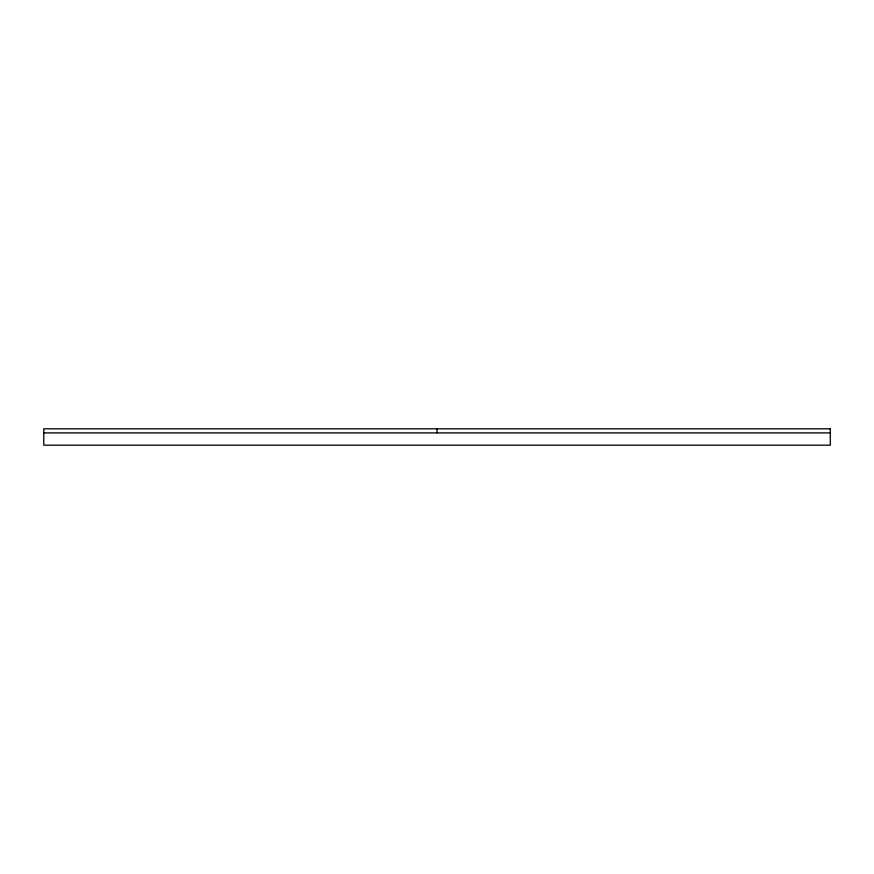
<?xml version="1.0" encoding="UTF-8"?>
<svg xmlns="http://www.w3.org/2000/svg" width="874" height="874" viewBox="0 0 874 874"><rect width="100%" height="100%" fill="white"/><g stroke="black" fill="none" stroke-linecap="round" stroke-linejoin="round"><path stroke-width="1.31" d="M43.7 432.903L830.3 432.903M437.033 428.806L437.033 432.903M830.3 428.806L43.766 428.806L43.766 445.194L830.3 445.194L830.3 428.806"/></g></svg>
